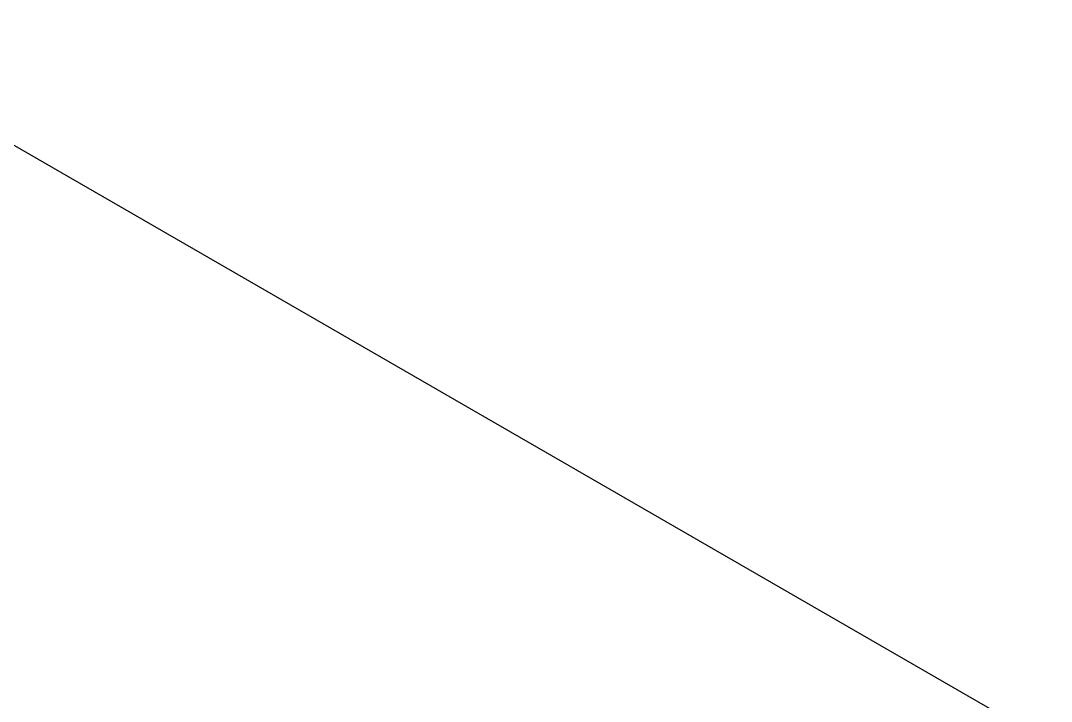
# Model space of a CAD drawing. Header units: inches. Extents: x 0.9 to 37.1, y -8.4 to 11.7.
# Drawn here: x 15.3501 to 15.4894, y 3.3456 to 3.4376 of the extents above; entities that cross this region are included whole.
import ezdxf

# ---------------------------------------------------------------- set-up
doc = ezdxf.new("R2010")
doc.units = ezdxf.units.IN
doc.header["$MEASUREMENT"] = 0

msp = doc.modelspace()

# ---------------------------------------------------------------- linework, layer by layer
at = {"color": 7, "linetype": 'Continuous', "lineweight": 25}
msp.add_line((15.4893874439903, 3.339808453219897), (15.31997644433103, 3.437607341615326), dxfattribs=at)

doc.saveas('drawing.dxf')
